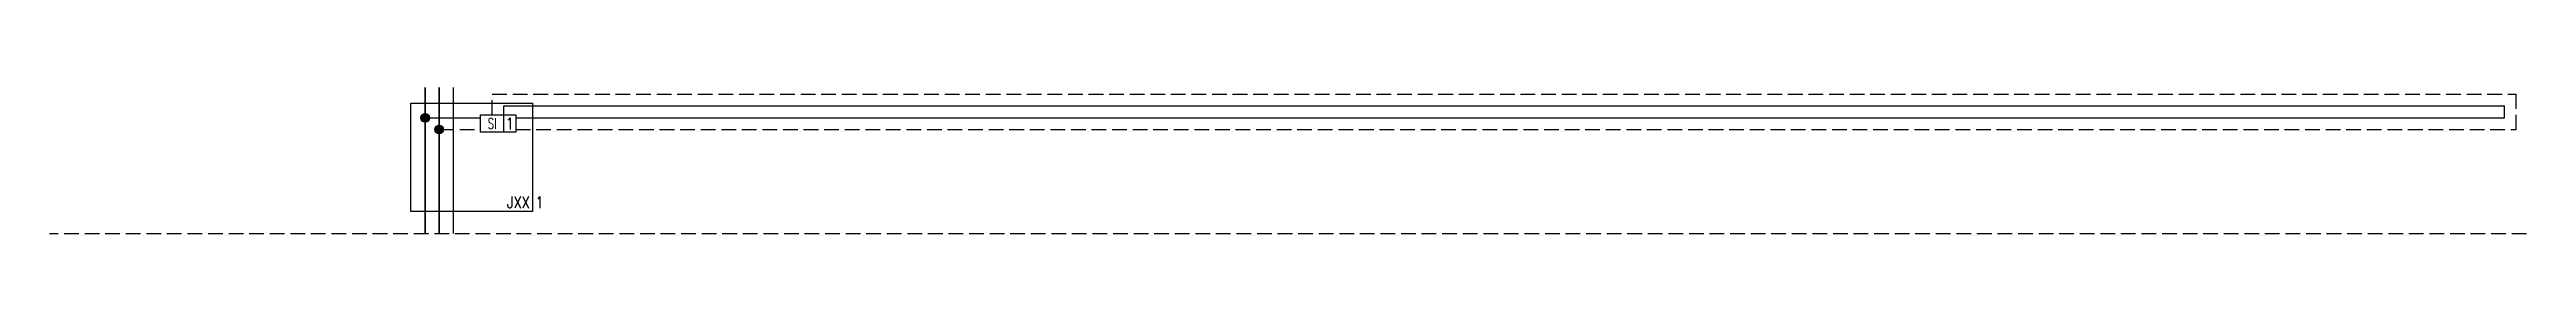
# Model space of a CAD drawing. Header units: millimetres. Extents: x -6147 to 36001, y -13 to 2513.
import ezdxf
from ezdxf.enums import TextEntityAlignment as Align
from ezdxf.lldxf.tags import DXFTag

# ---------------------------------------------------------------- set-up
doc = ezdxf.new("R2010")
doc.units = ezdxf.units.MM
doc.header["$LTSCALE"] = 1000
doc.header["$PDMODE"] = 1
doc.header["$PDSIZE"] = 1
doc.linetypes.add('DASH', pattern=[0.35, 0.25, -0.1])
doc.layers.add('E-ANNO-TEXT', color=6, linetype='Continuous')
doc.layers.add('E-EQUIP', color=4, linetype='Continuous')
doc.styles.add('E-TEXT', font='romans.shx', dxfattribs={"width": 0.8, "bigfont": 'hztxt.shx'})
tags = doc.linetypes.add('TJAD_FA_T', pattern='A,0.75,-0.1,["T",E-TEXT,S=0.2,R=0,X=0,Y=-0.1],-0.3', length=1.15).pattern_tags.tags
tags[6] = DXFTag(74, 10)

# ---------------------------------------------------------------- blocks, each defined once
blk = doc.blocks.new('FA-总线短路隔离器')
blk.add_line((1, 0), (1, 3))
blk.add_lwpolyline([(-3, 3), (3, 3), (3, 0), (-3, 0)], close=True)
for p in [(-3, 1.5), (0, 3), (0, 0), (3, 1.5)]:
    blk.add_point(p)
at = {"color": 6, "insert": (-1, 1.5), "char_height": 1.8, "width": 4, "attachment_point": 5, "line_spacing_factor": 0.6, "style": 'E-TEXT'}
blk.add_mtext('{\\W0.7;SI}', dxfattribs=at)
at = {"layer": 'E-EQUIP', "color": 6, "style": 'E-TEXT', "width": 0.8}
blk.add_attdef('N', text='', height=1.8, dxfattribs=at).set_placement((2, 1.5), align=Align.MIDDLE_CENTER)

msp = doc.modelspace()

# ---------------------------------------------------------------- hatches: boundary and pattern name
at = {"layer": 'E-EQUIP'}
h = msp.add_hatch(color=256, dxfattribs=at)
edge = h.paths.add_edge_path()
edge.add_arc((244, 1976), 74, 0, 360)
h = msp.add_hatch(color=256, dxfattribs=at)
edge = h.paths.add_edge_path()
edge.add_arc((484, 1779), 74, 0, 360)
h = msp.add_hatch(dxfattribs=at)
h.set_pattern_fill('ANSI31', color=256, scale=100, style=0)
h.set_pattern_definition([(45, (-380968.457, -218832.162), (-8.83883476, 8.83883476), [])])
h.paths.add_polyline_path([(519, 1779, 1), (450, 1779, 1)])

# ---------------------------------------------------------------- linework, layer by layer
at = {"layer": 'E-ANNO-TEXT', "color": 2, "linetype": 'DASH'}
for p, q in [((1385, 2031), (1385, 2381)), ((1385, 2381), (35828, 2381)), ((35828, 1781), (35828, 2381)), ((484, 1781), (1185, 1781)), ((1785, 1781), (35828, 1781))]:
    msp.add_line(p, q, dxfattribs=at)
at = {"layer": 'E-ANNO-TEXT', "color": 11}
for p, q in [((1585, 2031), (1585, 2181)), ((1585, 2181), (35628, 2181)), ((35628, 1981), (35628, 2181)), ((244, 1981), (1185, 1981)), ((1785, 1981), (35628, 1981))]:
    msp.add_line(p, q, dxfattribs=at)
at = {"layer": 'E-ANNO-TEXT', "color": 8, "linetype": 'DASH'}
msp.add_line((36001, 0), (-6147, 0), dxfattribs=at)
at = {"layer": 'E-ANNO-TEXT', "color": 11, "const_width": 25}
msp.add_lwpolyline([(244, 2500), (244, 0)], dxfattribs=at)
at = {"layer": 'E-ANNO-TEXT', "color": 2, "linetype": 'DASH', "const_width": 25}
msp.add_lwpolyline([(484, 2500), (484, 0)], dxfattribs=at)
at = {"layer": 'E-ANNO-TEXT', "color": 4, "linetype": 'TJAD_FA_T', "const_width": 25}
msp.add_lwpolyline([(724, 2500), (724, 0)], dxfattribs=at)
at = {"layer": 'E-EQUIP'}
msp.add_lwpolyline([(0, 2230), (2073, 2230), (2073, 382), (0, 382)], close=True, dxfattribs=at)
for centre, radius in [((244, 1976), 74), ((484, 1779), 74), ((484, 1779), 34.3)]:
    msp.add_circle(centre, radius, dxfattribs=at)

# ---------------------------------------------------------------- block references
ref = msp.add_blockref('FA-总线短路隔离器', (1485, 1731), dxfattribs=dict(at, xscale=100, yscale=100, zscale=100))
ref.add_attrib('N', '1', dxfattribs={"layer": '0', "color": 6, "height": 200, "style": 'E-TEXT', "width": 0.8}).set_placement((1685, 1881), align=Align.MIDDLE_CENTER)

# ---------------------------------------------------------------- texts
at = {"layer": 'E-ANNO-TEXT', "color": 6, "style": 'E-TEXT', "width": 0.8}
msp.add_text('JXX', height=200, rotation=0, dxfattribs=at).set_placement((2023, 436), align=Align.RIGHT)
msp.add_text('1', height=200, rotation=0, dxfattribs=at).set_placement((2123, 436))

doc.saveas('drawing.dxf')
